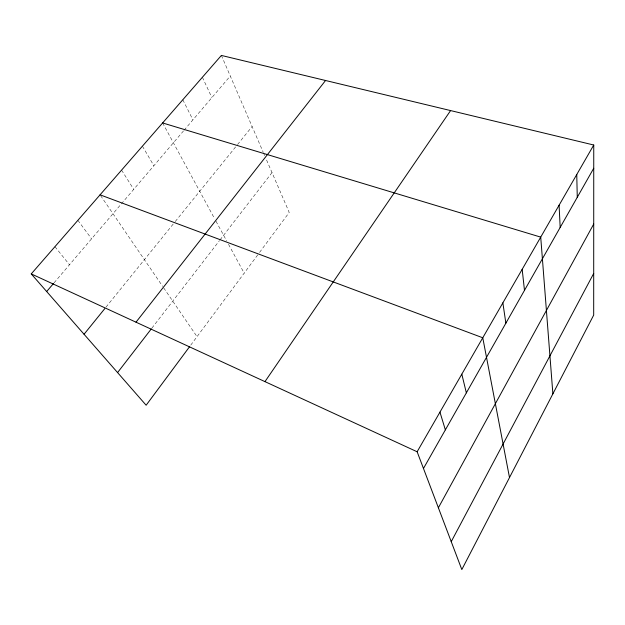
<?xml version="1.0" encoding="UTF-8"?>
<svg xmlns="http://www.w3.org/2000/svg" width="625" height="625" viewBox="0 0 625 625"><rect width="100%" height="100%" fill="white"/><g stroke="black" fill="none" stroke-linecap="round" stroke-linejoin="round"><path stroke-width="0.47" stroke-dasharray="3.12 2.34" d="M190.766 345.102L259 253.18M259.57 252.406L289.227 212.445L265.641 157.852M151.898 328.125L219.484 240.617M220.07 239.852L272.008 172.594M105.984 307.141L174.664 222.25M175.258 221.516L236.945 145.266M237.555 144.516L252.109 126.531M54.07 282.844L183.477 130.953M184.102 130.211L230.281 76.016M54.945 246.672L69.477 264.75M77.875 220.328L91.57 238.82M100.609 195.609L162.656 286.367M163.703 287.898L197.039 336.656M121.578 170.117L133.727 189.336M142.414 146.172L153.859 165.711M162.625 122.953L214.648 218.773M215.977 221.211L226.719 241.008M228.5 244.289L244.172 273.148M182.812 99.75L192.922 119.859M202.391 77.258L211.875 97.617M221.383 55.437L263.062 151.883M263.43 152.734L264.906 156.148"/><path stroke-width="0.94" d="M593.75 145.016L593.688 315.094L461.82 569.562L417.133 451.766L31.25 273.898L221.383 55.437L593.75 145.016L417.133 451.766M451.234 541.648L593.703 273.445M438.383 507.773L593.719 224.047M423.469 468.469L593.742 168.25M264.969 381.625L450.594 110.578M189.625 346.633L146.141 405.227L31.25 273.898M117.578 372.57L151.305 328.891M136 322.18L325.555 80.5M84.055 334.25L104.766 308.648M46.672 291.523L53.453 283.562M162.625 122.953L540.719 237.117L552.883 393.828M100.07 194.82L482.766 337.773L509.5 477.555M439.953 412.125L445.359 429.875M461.812 374.164L466.352 392.859M502.867 302.859L505.867 323.188M522.172 269.336L524.484 290.359M559.094 205.211L560.172 227.445M576.758 174.531L577.266 197.297"/></g></svg>
